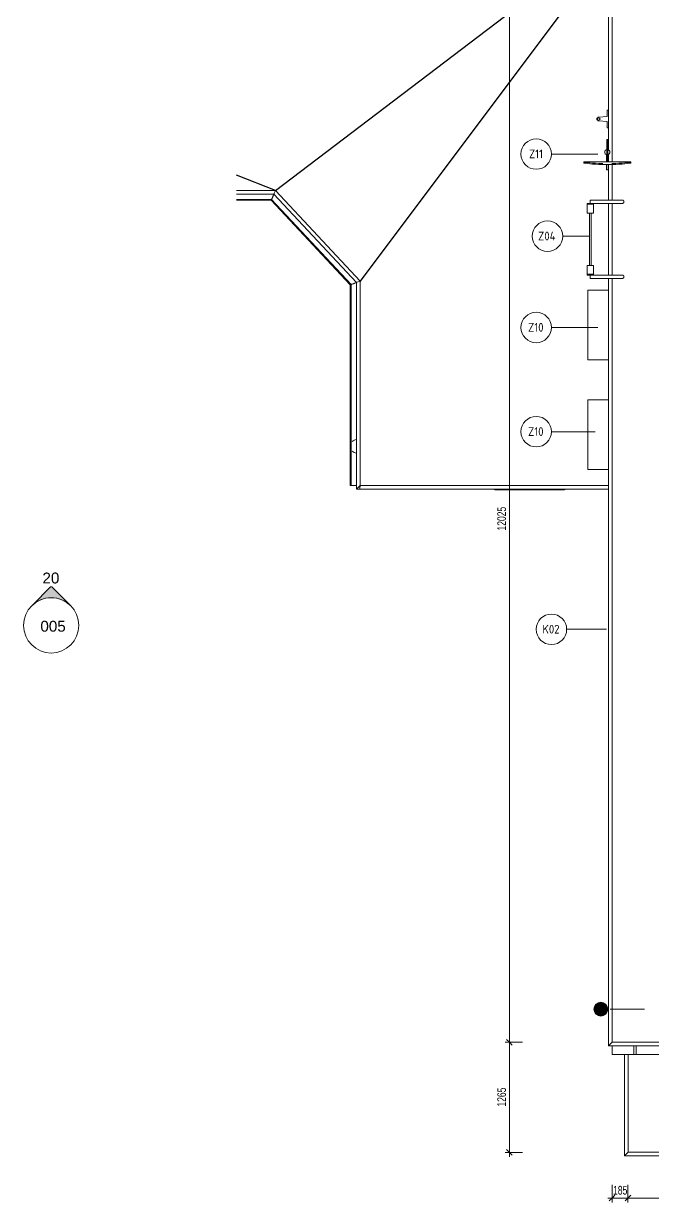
# Model space of a CAD drawing. Header units: millimetres. Extents: x 46521 to 262603, y -45352 to 20466.
# Drawn here: x 46521 to 53747, y -32135 to -18592 of the extents above; entities that cross this region are included whole.
import ezdxf

# ---------------------------------------------------------------- set-up
doc = ezdxf.new("R2010")
doc.units = ezdxf.units.MM
for name, color, linetype, lineweight in [('A-ANNO-DIMS', 211, 'Continuous', 9), ('A-ANNO-DIMS-50', 211, 'Continuous', 9), ('A-ROOF', 132, 'Continuous', 13), ('A-ROOF-IDEN', 132, 'Continuous', 9), ('A-ROOF-OTLN', 132, 'Continuous', 13), ('A-WALL', 113, 'Continuous', 13), ('E-POWR-CNDT', 130, 'Continuous', 13), ('E-POWR-DROP', 130, 'Continuous', 13), ('G-ANNO-SYMB', 111, 'Continuous', 9), ('M-EQPM', 50, 'Continuous', 13), ('M-EQPM-IDEN', 50, 'Continuous', 9), ('P-PIPE', 3, 'Continuous', 13), ('Q-SPCQ', 91, 'Continuous', 13), ('Q-SPCQ-IDEN', 132, 'Continuous', 9)]:
    doc.layers.add(name, color=color, linetype=linetype, lineweight=lineweight)
doc.styles.add('Arial', font='arial.ttf', dxfattribs={"height": 125})
doc.styles.add('Arial_1', font='arial.ttf', dxfattribs={"width": 0.7, "height": 100})
doc.styles.add('ISOCPEUR', font='isocpeur.ttf', dxfattribs={"width": 0.9, "height": 100})
doc.dimstyles.new('Vnitřní_-_průhledné', dxfattribs={"dimscale": 304.8, "dimtxt": 102.02594, "dimasz": 0.213255, "dimexe": 0.164042, "dimexo": 0.0625, "dimgap": 0.032808, "dimtad": 1, "dimdec": 0, "dimrnd": 5, "dimzin": 0, "dimdsep": 46, "dimtxsty": 'Arial_1', "dimblk1": 'OBLIQUE', "dimblk2": 'OBLIQUE', "dimsah": 1, "dimcen": 0.09, "dimdle": 0.164042, "dimazin": 0, "dimtfac": 1, "dimtdec": 4, "dimtix": 1, "dimtmove": 0, "dimatfit": 3, "dimfxl": 0.492126, "dimfxlon": 1, "dimtvp": 1, "dimtolj": 1, "dimtzin": 0, "dimarcsym": 2})

# ---------------------------------------------------------------- blocks, each defined once
blk = doc.blocks.new('parapet_ext - parapet_ext-1802020-STŘECHA NÁVRH B')
at = {"layer": 'Q-SPCQ'}
h = blk.add_hatch(dxfattribs=at)
h.set_pattern_fill('FP_1', color=11, style=0, pattern_type=2)
h.set_pattern_definition([(45, (-52336.74, 23649.28), (-176.7767, 176.7767), [])])
h.paths.add_polyline_path([(400, -300), (400, -292), (-400, -292), (-400, -300), (-346, -300)])
at = {"layer": 'Q-SPCQ', "color": 241, "lineweight": 25}
for p, q in [((-400, -300), (-400, -292)), ((400, -300), (-400, -300)), ((400, -292), (400, -300))]:
    blk.add_line(p, q, dxfattribs=at)
blk = doc.blocks.new('Žebřík - DPS_Žebřík ocelový střešní - Z02-2225718-STŘECHA NÁVRH B')
at = {"layer": 'Q-SPCQ', "color": 11}
for p, q in [((-450, 367), (-450, 0)), ((-431, 367), (-450, 367)), ((-412, 367), (-431, 367)), ((-412, 405), (-402, 405)), ((-412, 329), (-412, 405)), ((-412, 0), (-412, 367)), ((-402, 329), (-412, 329)), ((-402, 405), (-300, 405)), ((-402, 405), (-402, 329)), ((-300, 329), (-402, 329)), ((-300, 405), (-300, 329)), ((300, 377), (-300, 377)), ((-300, 357), (300, 357)), ((300, 405), (402, 405)), ((300, 405), (300, 329)), ((402, 329), (300, 329)), ((402, 405), (412, 405)), ((402, 329), (402, 405)), ((412, 329), (402, 329)), ((412, 405), (412, 329)), ((412, 367), (412, 0)), ((431, 367), (412, 367)), ((450, 367), (431, 367)), ((450, 0), (450, 367))]:
    blk.add_line(p, q, dxfattribs=at)
for points, knots in [([(-431, -19), (-432, -19), (-435, -19), (-438, -18), (-440, -17), (-442, -15), (-443, -14), (-444, -13), (-446, -12), (-447, -10), (-448, -8), (-448, -7), (-449, -6), (-449, -5), (-449, -4), (-450, -2), (-450, -1), (-450, 0), (-450, 0)], [0, 0, 0, 0, 0.0833333, 0.125, 0.1666667, 0.2083333, 0.2291667, 0.25, 0.2916667, 0.3333333, 0.3541667, 0.375, 0.3958333, 0.4166667, 0.4375, 0.4583333, 0.4791667, 0.5, 0.5, 0.5, 0.5]), ([(-412, 0), (-412, 0), (-412, -1), (-412, -2), (-412, -4), (-412, -5), (-413, -6), (-413, -7), (-414, -8), (-414, -10), (-415, -11), (-416, -12), (-417, -13), (-418, -14), (-419, -15), (-421, -17), (-423, -18), (-426, -19), (-429, -19), (-431, -19)], [0.5, 0.5, 0.5, 0.5, 0.5208333, 0.5416667, 0.5625, 0.5833333, 0.6041667, 0.625, 0.6458333, 0.6666667, 0.6875, 0.7083333, 0.75, 0.7708333, 0.7916667, 0.8333333, 0.875, 0.9166667, 1, 1, 1, 1]), ([(431, -19), (429, -19), (426, -19), (423, -18), (421, -17), (419, -15), (418, -14), (417, -13), (415, -12), (414, -10), (414, -8), (413, -7), (413, -6), (412, -5), (412, -4), (412, -2), (412, -1), (412, 0), (412, 0)], [0, 0, 0, 0, 0.0833333, 0.125, 0.1666667, 0.2083333, 0.2291667, 0.25, 0.2916667, 0.3333333, 0.3541667, 0.375, 0.3958333, 0.4166667, 0.4375, 0.4583333, 0.4791667, 0.5, 0.5, 0.5, 0.5]), ([(450, 0), (450, 0), (450, -1), (450, -2), (449, -4), (449, -5), (449, -6), (448, -7), (448, -8), (447, -10), (447, -11), (446, -12), (444, -13), (443, -14), (442, -15), (440, -17), (438, -18), (435, -19), (432, -19), (431, -19)], [0.5, 0.5, 0.5, 0.5, 0.5208333, 0.5416667, 0.5625, 0.5833333, 0.6041667, 0.625, 0.6458333, 0.6666667, 0.6875, 0.7083333, 0.75, 0.7708333, 0.7916667, 0.8333333, 0.875, 0.9166667, 1, 1, 1, 1])]:
    blk.add_open_spline(points, degree=3, knots=knots, dxfattribs=at)
blk = doc.blocks.new('DPS_antenna - DPS_antenna-1509611-STŘECHA NÁVRH B')
at = {"layer": 'M-EQPM', "color": 11}
for p, q in [((122, 255), (112, 255)), ((112, 255), (112, -285)), ((-480, -2), (-480, -15)), ((-480, -15), (-410, -15)), ((-410, -15), (-401, -114)), ((-359, -114), (-350, -15)), ((-350, -15), (-280, -15)), ((-280, -15), (-280, -2)), ((-143, -10), (-142, -10)), ((-143, -20), (-143, -10)), ((-142, -20), (-143, -20)), ((-142, -10), (112, -10)), ((-142, -10), (-142, -20)), ((112, -20), (-142, -20)), ((-100, -2), (-100, -10)), ((28, -5), (29, -6)), ((112, -5), (28, -5)), ((29, -24), (28, -25)), ((28, -25), (112, -25)), ((29, -8), (30, -10)), ((30, -20), (29, -22)), ((100, -5), (100, -2)), ((143, -25), (143, -5)), ((143, -5), (203, -5)), ((203, -25), (143, -25)), ((203, -5), (203, -25)), ((112, -285), (122, -285))]:
    blk.add_line(p, q, dxfattribs=at)
at = {"layer": 'M-EQPM', "color": 11, "flags": 128}
for points in [[(132, 37), (131, 48), (130, 83), (128, 119), (126, 154), (124, 186), (121, 214), (118, 236), (115, 250), (112, 255)], [(112, 255), (115, 250), (118, 236), (121, 214), (124, 186), (126, 154), (128, 119), (130, 83), (131, 48), (132, 37)], [(122, 255), (126, 250), (129, 236), (132, 214), (135, 186), (137, 154), (139, 119), (141, 83), (142, 48), (143, 15), (143, -15)], [(143, -15), (143, 15), (142, 48), (141, 83), (139, 119), (137, 154), (135, 186), (132, 214), (129, 236), (126, 250), (122, 255)], [(112, -285), (115, -280), (118, -266), (121, -244), (124, -216), (126, -184), (128, -149), (130, -113), (131, -78), (132, -67)], [(132, -67), (131, -78), (130, -113), (128, -149), (126, -184), (124, -216), (121, -244), (118, -266), (115, -280), (112, -285)], [(143, -15), (143, -45), (142, -78), (141, -113), (139, -149), (137, -184), (135, -216), (132, -244), (129, -266), (126, -280), (122, -285)], [(122, -285), (126, -280), (129, -266), (132, -244), (135, -216), (137, -184), (139, -149), (141, -113), (142, -78), (143, -45), (143, -15)]]:
    blk.add_lwpolyline(points, dxfattribs=at)
at = {"layer": 'M-EQPM', "color": 11}
for centre, radius, start, end in [((0, -15), 30, 9.6593, 170.3407), ((-380, -114), 21.4, 180, 0), ((-380, -114), 15, 0, 180), ((-380, -114), 15, 180, 360), ((0, -15), 30, 189.6593, 350.3407)]:
    blk.add_arc(centre, radius, start, end, dxfattribs=at)
blk = doc.blocks.new('DPS_venkovní_část_jednotka_chlazení - DPS_venkovní_část_jednotka_chlazení _nová-1518657-STŘECHA NÁVRH B')
at = {"layer": 'M-EQPM', "color": 11}
for p, q in [((-400, -42), (-400, -280)), ((400, -280), (400, -42)), ((-400, -280), (400, -280))]:
    blk.add_line(p, q, dxfattribs=at)
blk = doc.blocks.new('DPS_venkovní_část_jednotka_chlazení - DPS_venkovní_část_jednotka_chlazení _nová-V66-STŘECHA NÁVRH B')
at = {"layer": 'M-EQPM', "color": 11}
for p, q in [((-400, -42), (-400, -280)), ((400, -280), (400, -42)), ((-400, -280), (400, -280))]:
    blk.add_line(p, q, dxfattribs=at)
blk = doc.blocks.new('Koncovka okap - Koncovka okap-1679063-STŘECHA NÁVRH B')
at = {"layer": 'P-PIPE', "color": 11}
for p, q in [((50274, -23899), (50345, -23899)), ((50274, -23899), (50274, -23901)), ((50345, -23901), (50274, -23901))]:
    blk.add_line(p, q, dxfattribs=at)
blk = doc.blocks.new('DIMBLOCK5-STŘECHA NÁVRH B')
at = {"layer": 'A-ANNO-DIMS-50'}
for p, q in [((53283, -32085), (53283, -31935)), ((53466, -32085), (53466, -31935)), ((53233, -32085), (53466, -32085)), ((53283, -32085), (53283, -32135)), ((53466, -32085), (53466, -32135))]:
    blk.add_line(p, q, dxfattribs=at)
at = {"layer": 'A-ANNO-DIMS-50', "lineweight": 18}
for p, q in [((53283, -32085), (53251, -32118)), ((53283, -32085), (53316, -32053)), ((53466, -32085), (53434, -32118)), ((53466, -32085), (53499, -32053))]:
    blk.add_line(p, q, dxfattribs=at)
at = {"layer": 'A-ANNO-DIMS-50', "color": 0, "insert": (53295, -31945), "char_height": 100, "width": 192.12, "attachment_point": 1, "line_spacing_factor": 0.941778, "style": 'Arial_1'}
blk.add_mtext('185', dxfattribs=at)
blk = doc.blocks.new('_Oblique')
at = {"color": 0, "linetype": 'ByBlock', "lineweight": -2}
blk.add_line((-0.5, -0.5), (0.5, 0.5), dxfattribs=at)
blk = doc.blocks.new('DIMBLOCK6-STŘECHA NÁVRH B')
at = {"layer": 'A-ANNO-DIMS-50'}
for p, q in [((53466, -32085), (53466, -31935)), ((66426, -32085), (66426, -31935)), ((53466, -32085), (66426, -32085)), ((53466, -32085), (53466, -32135)), ((66426, -32085), (66426, -32135))]:
    blk.add_line(p, q, dxfattribs=at)
at = {"layer": 'A-ANNO-DIMS-50', "lineweight": 18}
for p, q in [((53466, -32085), (53434, -32118)), ((53466, -32085), (53499, -32053)), ((66426, -32085), (66394, -32118)), ((66426, -32085), (66459, -32053))]:
    blk.add_line(p, q, dxfattribs=at)
at = {"layer": 'A-ANNO-DIMS-50', "color": 0, "insert": (59813, -31945), "char_height": 100, "width": 320.2, "attachment_point": 1, "line_spacing_factor": 0.941778, "style": 'Arial_1'}
blk.add_mtext('12960', dxfattribs=at)
blk = doc.blocks.new('Popiska zakončení střešního pláště - Popiska okna_Bublina-1463073-STŘECHA NÁVRH B')
at = {"layer": 'A-ROOF-IDEN'}
blk.add_circle((0, 0), 3.5, dxfattribs=at)
blk = doc.blocks.new('Popiska speciální vybavení - Popiska okna_Bublina-1426311-STŘECHA NÁVRH B')
at = {"layer": 'Q-SPCQ-IDEN'}
blk.add_circle((0, 0), 3.5, dxfattribs=at)
blk = doc.blocks.new('Popiska mechanické zařízení - Popiska okna_Bublina-1428144-STŘECHA NÁVRH B')
at = {"layer": 'M-EQPM-IDEN'}
blk.add_circle((0, 0), 3.5, dxfattribs=at)
blk = doc.blocks.new('Pohled - Vyplněná šipka-93341-STŘECHA NÁVRH B')
at = {"layer": 'G-ANNO-SYMB'}
blk.add_circle((0, 0), 6.35, dxfattribs=at)
blk = doc.blocks.new('Pohled - Vyplněná šipka-94945-STŘECHA NÁVRH B')
at = {"layer": 'G-ANNO-SYMB'}
h = blk.add_hatch(color=256, dxfattribs=at)
edge = h.paths.add_edge_path()
edge.add_line((0, 8.98), (4.49, 4.49))
edge.add_arc((0, 0), 6.35, 45, 135)
edge.add_line((-4.49, 4.49), (0, 8.98))
for p, q in [((0, 8.98), (-4.49, 4.49)), ((0, 8.98), (-4.49, 4.49)), ((4.49, 4.49), (0, 8.98)), ((4.49, 4.49), (0, 8.98))]:
    blk.add_line(p, q, dxfattribs=at)
blk.add_arc((0, 0), 6.35, 45, 135, dxfattribs=at)
blk = doc.blocks.new('DIMBLOCK21-STŘECHA NÁVRH B')
at = {"layer": 'A-ANNO-DIMS-50'}
for p, q in [((52104, -18270), (52054, -18270)), ((52104, -18220), (52104, -30295)), ((52104, -18270), (52254, -18270)), ((52104, -30295), (52054, -30295)), ((52104, -30295), (52254, -30295))]:
    blk.add_line(p, q, dxfattribs=at)
at = {"layer": 'A-ANNO-DIMS-50', "lineweight": 18}
for p, q in [((52104, -18270), (52071, -18238)), ((52104, -18270), (52136, -18303)), ((52104, -30295), (52071, -30262)), ((52104, -30295), (52136, -30327))]:
    blk.add_line(p, q, dxfattribs=at)
at = {"layer": 'A-ANNO-DIMS-50', "color": 0, "insert": (51964, -24416), "char_height": 100, "width": 320.2, "attachment_point": 1, "rotation": 90, "line_spacing_factor": 0.941778, "style": 'Arial_1'}
blk.add_mtext('12025', dxfattribs=at)
blk = doc.blocks.new('DIMBLOCK22-STŘECHA NÁVRH B')
at = {"layer": 'A-ANNO-DIMS-50'}
for p, q in [((52104, -30295), (52054, -30295)), ((52104, -30295), (52104, -31610)), ((52104, -30295), (52254, -30295)), ((52104, -31560), (52054, -31560)), ((52104, -31560), (52254, -31560))]:
    blk.add_line(p, q, dxfattribs=at)
at = {"layer": 'A-ANNO-DIMS-50', "lineweight": 18}
for p, q in [((52104, -30295), (52071, -30262)), ((52104, -30295), (52136, -30327)), ((52104, -31560), (52071, -31527)), ((52104, -31560), (52136, -31592))]:
    blk.add_line(p, q, dxfattribs=at)
at = {"layer": 'A-ANNO-DIMS-50', "color": 0, "insert": (51964, -31034), "char_height": 100, "width": 256.16, "attachment_point": 1, "rotation": 90, "line_spacing_factor": 0.941778, "style": 'Arial_1'}
blk.add_mtext('1265', dxfattribs=at)

msp = doc.modelspace()

# ---------------------------------------------------------------- hatches: boundary and pattern name
at = {"layer": 'E-POWR-DROP'}
msp.add_hatch(color=11, dxfattribs=at).paths.add_polyline_path([(53153.6, -29994.1), (53174.1, -29991.4), (53193.3, -29983.4), (53209.8, -29970.8), (53222.4, -29954.3), (53230.3, -29935.1), (53233.1, -29914.6), (53230.3, -29894), (53222.4, -29874.8), (53209.8, -29858.3), (53193.3, -29845.7), (53174.1, -29837.8), (53153.6, -29835.1), (53133, -29837.8), (53113.8, -29845.7), (53097.3, -29858.3), (53084.7, -29874.8), (53076.8, -29894), (53074.1, -29914.6), (53076.8, -29935.1), (53084.7, -29954.3), (53097.3, -29970.8), (53113.8, -29983.4), (53133, -29991.4)])

# ---------------------------------------------------------------- linework, layer by layer
at = {"layer": 'A-ROOF', "color": 31, "lineweight": 25}
for p, q in [((49415.6, -20509.6), (53491.4, -17410.9)), ((53491.4, -17410.9), (50386.7, -21551)), ((49415.6, -20509.6), (48966.6, -20334.8))]:
    msp.add_line(p, q, dxfattribs=at)
at = {"layer": 'A-ROOF', "color": 11}
for p, q in [((53283.4, -18270.2), (53283.4, -20180.4)), ((53283.4, -20210.8), (53283.4, -20620.7)), ((53283.4, -20658.8), (53283.4, -21482)), ((53283.4, -21520.1), (53283.4, -30294.6)), ((53283.4, -30294.6), (72597.6, -30294.6)), ((53466.4, -30434.6), (53466.4, -31559.6)), ((53561.4, -30434.6), (53531.4, -30434.6)), ((53466.4, -31559.6), (66426.4, -31559.6))]:
    msp.add_line(p, q, dxfattribs=at)
at = {"layer": 'A-ROOF'}
for p, q in [((49415.6, -20509.6), (48966.6, -20509.6)), ((50386.7, -21551), (49415.6, -20509.6)), ((50386.7, -23899.3), (50386.7, -21551)), ((53241.6, -23899.3), (50386.7, -23899.3))]:
    msp.add_line(p, q, dxfattribs=at)
at = {"layer": 'A-ROOF-IDEN'}
msp.add_line((53217.8, -25551.3), (52761.1, -25551.3), dxfattribs=at)
at = {"layer": 'A-ROOF-OTLN', "color": 11}
for p, q in [((53241.4, -18228.2), (53241.4, -20041.5)), ((53241.4, -20095.6), (53241.4, -20180.4)), ((53241.4, -20211.7), (53241.4, -20620.7)), ((48966.6, -20551.6), (49397.4, -20551.6)), ((49397.4, -20551.6), (50344.8, -21567.5)), ((49401.3, -20542.6), (49415.6, -20509.6)), ((49371.2, -20611.8), (48966.6, -20611.8)), ((49366.4, -20622.8), (48966.6, -20622.8)), ((50273.6, -21595.6), (49366.4, -20622.8)), ((50284.6, -21591.2), (49371.2, -20611.8)), ((53241.4, -20658.8), (53241.4, -21482)), ((53241.4, -21520.1), (53241.4, -30336.5)), ((50273.6, -23899.3), (50273.6, -21595.6)), ((50284.6, -23899.3), (50284.6, -21591.2)), ((50344.8, -21567.5), (50344.8, -23941.3)), ((50353.8, -21564), (50386.7, -21551)), ((50284.6, -23899.3), (50273.6, -23899.3)), ((50344.8, -23941.3), (53241.6, -23941.3)), ((50353.8, -23932.3), (50386.7, -23899.3)), ((50386.4, -23932.3), (50386.7, -23899.3)), ((53250.4, -30327.5), (53283.4, -30294.6)), ((53241.4, -30336.5), (72639.6, -30336.5)), ((53424.4, -30434.6), (53424.4, -31601.5)), ((53424.4, -31601.5), (66468.4, -31601.5)), ((53466.4, -31559.6), (53433.4, -31592.5))]:
    msp.add_line(p, q, dxfattribs=at)
for points, knots in [([(49397.4, -20551.7), (49396.9, -20552.7), (49395.2, -20556.6), (49392.3, -20563.2), (49388.8, -20571.4), (49385.4, -20579.1), (49382.3, -20586.2), (49378.6, -20594.9), (49374.7, -20603.7), (49371.9, -20610.3), (49371.2, -20611.8), (49371.2, -20611.8)], [-0.47352116, -0.47352116, -0.47352116, -0.47352116, -0.45833333, -0.41666667, -0.375, -0.33333333, -0.29166667, -0.25, -0.16666667, -0.08333333, 0, 0, 0, 0]), ([(49397.4, -20551.6), (49397.4, -20551.6), (49397.4, -20551.5), (49397.7, -20550.9), (49398.1, -20550.1), (49398.4, -20549.3), (49398.7, -20548.6), (49399, -20547.9), (49399.3, -20547.2), (49399.6, -20546.4), (49400.1, -20545.3), (49400.7, -20544), (49401.1, -20543.1), (49401.3, -20542.6)], [0, 0, 0, 0, 0.125, 0.25, 0.375, 0.4375, 0.5, 0.5625, 0.625, 0.6875, 0.75, 0.875, 1, 1, 1, 1]), ([(50344.7, -21567.6), (50343.7, -21568), (50339.8, -21569.5), (50333.1, -21572.1), (50325, -21575.3), (50314.7, -21579.4), (50303.2, -21583.9), (50292.7, -21588), (50286.1, -21590.6), (50284.6, -21591.3), (50284.6, -21591.2)], [-0.47352116, -0.47352116, -0.47352116, -0.47352116, -0.45833333, -0.41666667, -0.375, -0.33333333, -0.25, -0.16666667, -0.08333333, 0, 0, 0, 0]), ([(50344.8, -21567.5), (50344.8, -21567.5), (50344.9, -21567.5), (50345.5, -21567.2), (50346.5, -21566.9), (50347.5, -21566.4), (50348.5, -21566.1), (50349.2, -21565.8), (50350, -21565.5), (50351, -21565.1), (50352.3, -21564.6), (50353.3, -21564.2), (50353.8, -21564)], [0, 0, 0, 0, 0.125, 0.25, 0.375, 0.5, 0.5625, 0.625, 0.6875, 0.75, 0.875, 1, 1, 1, 1]), ([(50344.8, -23941.3), (50344.8, -23941.3), (50344.9, -23941.2), (50345.2, -23940.8), (50345.5, -23940.5), (50345.9, -23940.1), (50346.2, -23939.8), (50346.6, -23939.4), (50347.1, -23938.9), (50347.6, -23938.4), (50348.1, -23937.9), (50348.5, -23937.6), (50348.8, -23937.2), (50349.2, -23936.8), (50349.6, -23936.4), (50350, -23936), (50350.4, -23935.7), (50350.8, -23935.3), (50351.1, -23934.9), (50351.7, -23934.3), (50352.6, -23933.4), (50353.3, -23932.7), (50353.8, -23932.3)], [0, 0, 0, 0, 0.125, 0.1875, 0.25, 0.3125, 0.34375, 0.375, 0.4375, 0.5, 0.53125, 0.5625, 0.59375, 0.625, 0.65625, 0.6875, 0.71875, 0.75, 0.78125, 0.8125, 0.875, 1, 1, 1, 1]), ([(50386.5, -23941.3), (50386.5, -23941.3), (50386.4, -23941.1), (50386.4, -23940.5), (50386.4, -23939.6), (50386.4, -23937.9), (50386.3, -23935.3), (50386.4, -23933.2), (50386.4, -23932.3)], [0, 0, 0, 0, 0.125, 0.25, 0.375, 0.5, 0.75, 1, 1, 1, 1]), ([(53241.4, -30336.5), (53241.4, -30336.5), (53241.5, -30336.4), (53241.8, -30336.1), (53242.2, -30335.8), (53242.5, -30335.4), (53242.9, -30335.1), (53243.2, -30334.7), (53243.7, -30334.2), (53244.3, -30333.7), (53244.7, -30333.2), (53245.1, -30332.8), (53245.5, -30332.5), (53245.8, -30332.1), (53246.2, -30331.7), (53246.6, -30331.3), (53247, -30330.9), (53247.4, -30330.5), (53247.8, -30330.2), (53248.3, -30329.6), (53249.2, -30328.7), (53249.9, -30328), (53250.4, -30327.5)], [0, 0, 0, 0, 0.125, 0.1875, 0.25, 0.3125, 0.34375, 0.375, 0.4375, 0.5, 0.53125, 0.5625, 0.59375, 0.625, 0.65625, 0.6875, 0.71875, 0.75, 0.78125, 0.8125, 0.875, 1, 1, 1, 1]), ([(53433.4, -31592.5), (53432.9, -31593), (53432.2, -31593.7), (53431.3, -31594.6), (53430.8, -31595.2), (53430.4, -31595.5), (53430, -31595.9), (53429.6, -31596.3), (53429.2, -31596.7), (53428.8, -31597.1), (53428.5, -31597.5), (53428.1, -31597.8), (53427.7, -31598.2), (53427.4, -31598.5), (53427.1, -31598.9), (53426.6, -31599.3), (53426.2, -31599.7), (53425.9, -31600.1), (53425.5, -31600.4), (53425.2, -31600.8), (53424.8, -31601.1), (53424.5, -31601.4), (53424.4, -31601.5), (53424.4, -31601.5)], [-1, -1, -1, -1, -0.875, -0.8125, -0.78125, -0.75, -0.71875, -0.6875, -0.65625, -0.625, -0.59375, -0.5625, -0.53125, -0.5, -0.46875, -0.4375, -0.375, -0.34375, -0.3125, -0.25, -0.1875, -0.125, 0, 0, 0, 0])]:
    msp.add_open_spline(points, degree=3, knots=knots, dxfattribs=at)
at = {"layer": 'A-WALL', "color": 11}
for p, q in [((53283.4, -30336.5), (53283.4, -30434.6)), ((53531.4, -30434.6), (53283.4, -30434.6)), ((53531.4, -30336.5), (53531.4, -30434.6)), ((53561.4, -30336.5), (53561.4, -30434.6)), ((72597.6, -30434.6), (53561.4, -30434.6))]:
    msp.add_line(p, q, dxfattribs=at)
at = {"layer": 'E-POWR-CNDT', "color": 11}
for p, q in [((53233.1, -29914.6), (53241.4, -29914.6)), ((53259.6, -29914.6), (53657.3, -29914.6))]:
    msp.add_line(p, q, dxfattribs=at)
at = {"layer": 'E-POWR-DROP', "color": 11}
for start, end in [(0, 180), (180, 0)]:
    msp.add_arc((53153.6, -29914.6), 79.5, start, end, dxfattribs=at)
at = {"layer": 'M-EQPM-IDEN'}
for p, q in [((53119, -20091.5), (52586.1, -20091.5)), ((53119, -22083.6), (52586.1, -22083.6)), ((53087.2, -23281), (52586.1, -23281))]:
    msp.add_line(p, q, dxfattribs=at)
at = {"layer": 'P-PIPE', "color": 11}
for start, end in [(95.94825, 135), (225, 264.05175)]:
    msp.add_arc((50352.9, -23449.3), 79.4, start, end, dxfattribs=at)
at = {"layer": 'Q-SPCQ-IDEN'}
msp.add_line((53020.8, -21034.6), (52716, -21034.6), dxfattribs=at)

# ---------------------------------------------------------------- block references
at = {"layer": 'A-ROOF-IDEN', "xscale": 49.99999999999998, "yscale": 49.99999999999998, "zscale": 49.99999999999998}
msp.add_blockref('Popiska zakončení střešního pláště - Popiska okna_Bublina-1463073-STŘECHA NÁVRH B', (52586.1, -25551.3), dxfattribs=at)
at = {"layer": 'G-ANNO-SYMB', "xscale": 49.99999999999998, "yscale": 49.99999999999998, "zscale": 49.99999999999998}
for name in ['Pohled - Vyplněná šipka-93341-STŘECHA NÁVRH B', 'Pohled - Vyplněná šipka-94945-STŘECHA NÁVRH B']:
    msp.add_blockref(name, (46838.3, -25506.2), dxfattribs=at)
at = {"layer": 'M-EQPM', "color": 11, "rotation": 269.9999999999997}
for name, p in [('DPS_antenna - DPS_antenna-1509611-STŘECHA NÁVRH B', (53243.4, -20068.8)), ('DPS_venkovní_část_jednotka_chlazení - DPS_venkovní_část_jednotka_chlazení _nová-1518657-STŘECHA NÁVRH B', (53283.4, -22056.6)), ('DPS_venkovní_část_jednotka_chlazení - DPS_venkovní_část_jednotka_chlazení _nová-V66-STŘECHA NÁVRH B', (53283.4, -23316.6))]:
    msp.add_blockref(name, p, dxfattribs=at)
at = {"layer": 'M-EQPM-IDEN', "xscale": 49.99999999999998, "yscale": 49.99999999999998, "zscale": 49.99999999999998}
for p in [(52411.1, -20091.5), (52411.1, -22083.6), (52411.1, -23281)]:
    msp.add_blockref('Popiska mechanické zařízení - Popiska okna_Bublina-1428144-STŘECHA NÁVRH B', p, dxfattribs=at)
at = {"layer": 'P-PIPE', "color": 11}
msp.add_blockref('Koncovka okap - Koncovka okap-1679063-STŘECHA NÁVRH B', (0, 0), dxfattribs=at)
at = {"layer": 'Q-SPCQ', "color": 11, "rotation": 89.99999999999993}
msp.add_blockref('Žebřík - DPS_Žebřík ocelový střešní - Z02-2225718-STŘECHA NÁVRH B', (53400.1, -21070.4), dxfattribs=at)
at = {"layer": 'Q-SPCQ', "color": 241, "lineweight": 25}
msp.add_blockref('parapet_ext - parapet_ext-1802020-STŘECHA NÁVRH B', (52336.7, -23649.3), dxfattribs=at)
at = {"layer": 'Q-SPCQ-IDEN', "xscale": 49.99999999999998, "yscale": 49.99999999999998, "zscale": 49.99999999999998}
msp.add_blockref('Popiska speciální vybavení - Popiska okna_Bublina-1426311-STŘECHA NÁVRH B', (52541, -21034.6), dxfattribs=at)

# ---------------------------------------------------------------- texts
at = {"layer": 'A-ROOF-IDEN', "insert": (52482.7, -25499.8), "char_height": 100, "width": 248.924, "attachment_point": 1, "style": 'ISOCPEUR'}
msp.add_mtext('K02', dxfattribs=at)
at = {"layer": 'M-EQPM-IDEN', "char_height": 100, "attachment_point": 1, "style": 'ISOCPEUR'}
for s, insert, width in [('Z11', (52328.4, -20039.9), 198.418), ('Z10', (52318, -22032), 223.671), ('Z10', (52318, -23229.4), 223.671)]:
    msp.add_mtext(s, dxfattribs=dict(at, insert=insert, width=width))
at = {"layer": 'Q-SPCQ-IDEN', "insert": (52433.1, -20983.1), "char_height": 100, "width": 259.747, "attachment_point": 1, "style": 'ISOCPEUR'}
msp.add_mtext('Z04', dxfattribs=at)

# ---------------------------------------------------------------- dimensions: what is measured, and where the dimension line sits
at = {"layer": 'A-ANNO-DIMS'}
for base, p1, p2, override, picture, middle in [((52103.9, -30294.6), (52253.9, -18270.2), (52253.9, -30294.6), {"dimpost": '<>', "dimfxl": 12024.39348}, 'DIMBLOCK21-STŘECHA NÁVRH B', (52042.8, -24282.4)), ((52103.9, -31559.6), (52253.9, -30294.6), (52253.9, -31559.6), {"dimpost": '<>', "dimfxl": 1265}, 'DIMBLOCK22-STŘECHA NÁVRH B', (52042.8, -30927.1))]:
    dim = msp.add_linear_dim(base=base, p1=p1, p2=p2, angle=90, dimstyle='Vnitřní_-_průhledné', override=override, dxfattribs=at)
    dim.commit()
    dim.dimension.update_dxf_attribs({"geometry": picture, "text_midpoint": middle})
for base, p1, p2, override, picture, middle in [((53466.4, -32085.2), (53283.4, -31935.2), (53466.4, -31935.2), {"dimpost": '<>', "dimfxl": 183}, 'DIMBLOCK5-STŘECHA NÁVRH B', (53374.9, -32024.2)), ((66426.4, -32085.2), (53466.4, -31935.2), (66426.4, -31935.2), {"dimpost": '<>', "dimfxl": 12960}, 'DIMBLOCK6-STŘECHA NÁVRH B', (59946.4, -32024.2))]:
    dim = msp.add_linear_dim(base=base, p1=p1, p2=p2, dimstyle='Vnitřní_-_průhledné', override=override, dxfattribs=at)
    dim.commit()
    dim.dimension.update_dxf_attribs({"geometry": picture, "text_midpoint": middle})

# ---------------------------------------------------------------- next in the draw order: texts
at = {"layer": 'G-ANNO-SYMB', "char_height": 125, "attachment_point": 1, "style": 'Arial', "bg_fill": 3, "box_fill_scale": 1.25, "bg_fill_color": 256, "bg_fill_true_color": 13158600, "bg_fill_transparency": 0}
for s, insert, width in [('20', (46737.7, -24899.4), 232.489), ('108', (46713.9, -25453.4), 348.734)]:
    msp.add_mtext(s, dxfattribs=dict(at, insert=insert, width=width))

# ---------------------------------------------------------------- next in the draw order: block references
at = {"layer": 'G-ANNO-SYMB', "xscale": 49.99999999999998, "yscale": 49.99999999999998, "zscale": 49.99999999999998}
for name in ['Pohled - Vyplněná šipka-93341-STŘECHA NÁVRH B', 'Pohled - Vyplněná šipka-94945-STŘECHA NÁVRH B']:
    msp.add_blockref(name, (46838.3, -25506.2), dxfattribs=at)

# ---------------------------------------------------------------- next in the draw order: texts
at = {"layer": 'G-ANNO-SYMB', "char_height": 125, "attachment_point": 1, "style": 'Arial', "bg_fill": 3, "box_fill_scale": 1.25, "bg_fill_color": 256, "bg_fill_true_color": 13158600, "bg_fill_transparency": 0}
for s, insert, width in [('20', (46737.7, -24899.4), 232.489), ('116', (46713.9, -25453.4), 348.734)]:
    msp.add_mtext(s, dxfattribs=dict(at, insert=insert, width=width))

# ---------------------------------------------------------------- next in the draw order: block references
at = {"layer": 'G-ANNO-SYMB', "xscale": 49.99999999999998, "yscale": 49.99999999999998, "zscale": 49.99999999999998}
for name in ['Pohled - Vyplněná šipka-93341-STŘECHA NÁVRH B', 'Pohled - Vyplněná šipka-94945-STŘECHA NÁVRH B']:
    msp.add_blockref(name, (46838.3, -25506.2), dxfattribs=at)

# ---------------------------------------------------------------- next in the draw order: texts
at = {"layer": 'G-ANNO-SYMB', "char_height": 125, "attachment_point": 1, "style": 'Arial', "bg_fill": 3, "box_fill_scale": 1.25, "bg_fill_color": 256, "bg_fill_true_color": 13158600, "bg_fill_transparency": 0}
for s, insert, width in [('20', (46737.7, -24899.4), 232.489), ('005', (46713.9, -25453.4), 348.734)]:
    msp.add_mtext(s, dxfattribs=dict(at, insert=insert, width=width))

doc.saveas('drawing.dxf')
